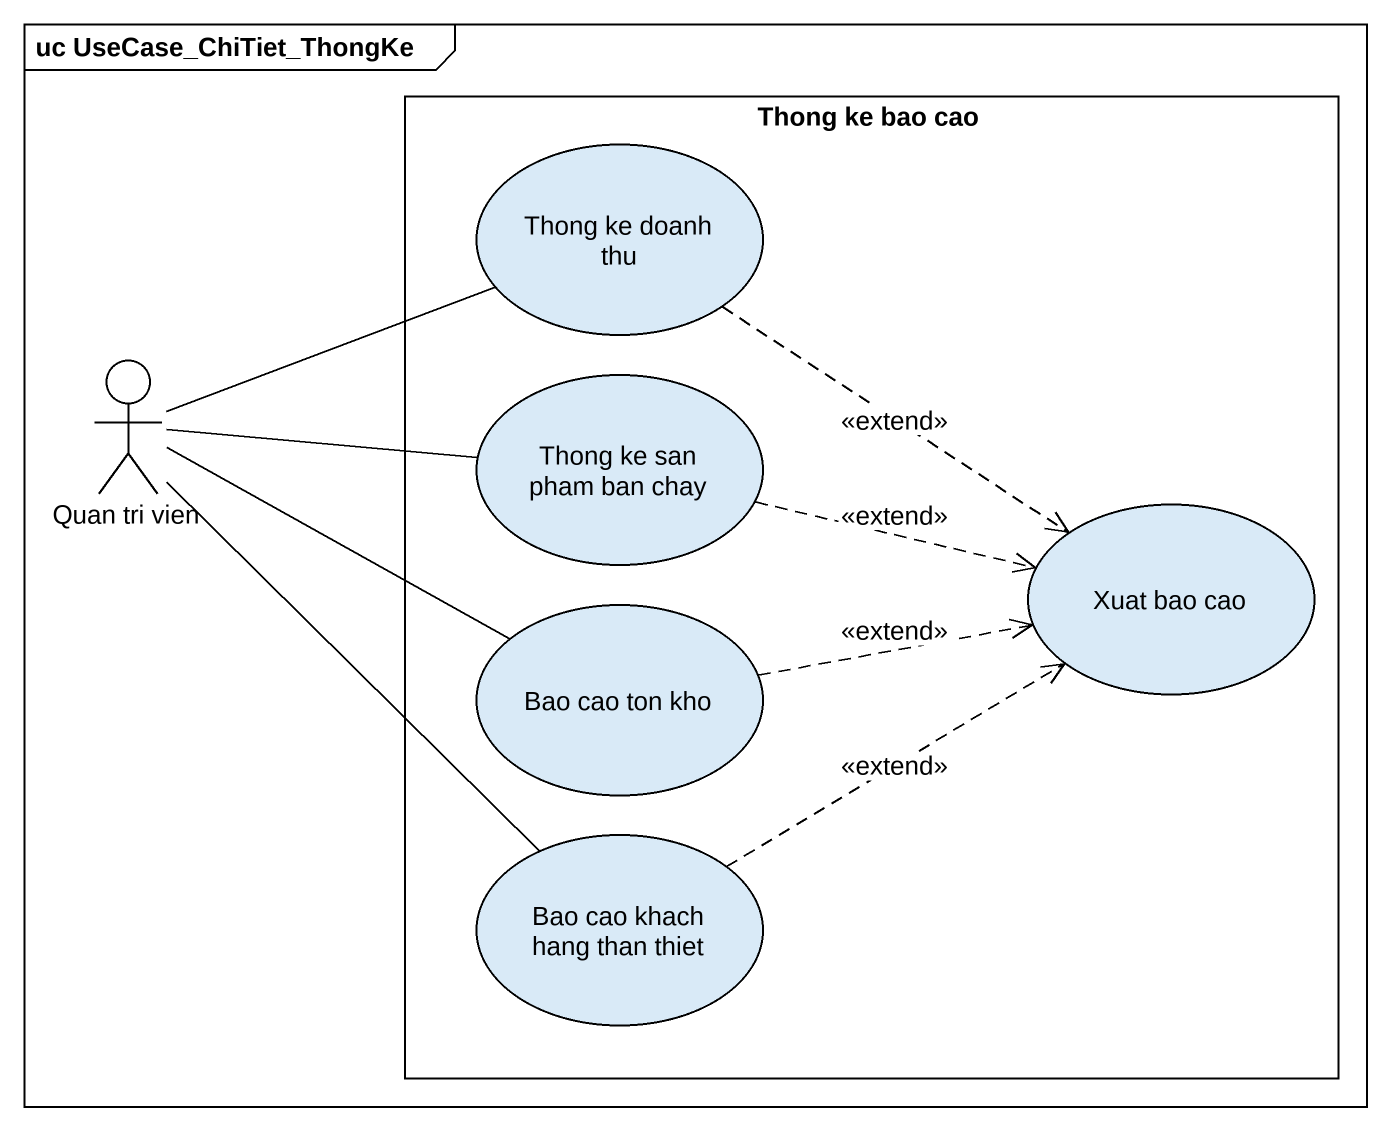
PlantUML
@startuml
mainframe uc UseCase_ChiTiet_ThongKe
rectangle "Thong ke bao cao" as Thong_ke_bao_cao {
  usecase "Thong ke doanh thu" as Thong_ke_doanh_thu
  usecase "Thong ke san pham ban chay" as Thong_ke_san_pham_ban_chay
  usecase "Xuat bao cao" as Xuat_bao_cao
  usecase "Bao cao ton kho" as Bao_cao_ton_kho
  usecase "Bao cao khach hang than thiet" as Bao_cao_khach_hang_than
}
actor "Quan tri vien" as Quan_tri_vien
Thong_ke_doanh_thu ..> Xuat_bao_cao : <<extend>>
Quan_tri_vien -right- Thong_ke_doanh_thu
Quan_tri_vien -right- Thong_ke_san_pham_ban_chay
Quan_tri_vien -right- Bao_cao_ton_kho
Quan_tri_vien -- Bao_cao_khach_hang_than
Thong_ke_san_pham_ban_chay .right.> Xuat_bao_cao : <<extend>>
Bao_cao_ton_kho .right.> Xuat_bao_cao : <<extend>>
Bao_cao_khach_hang_than .up.> Xuat_bao_cao : <<extend>>
@enduml
